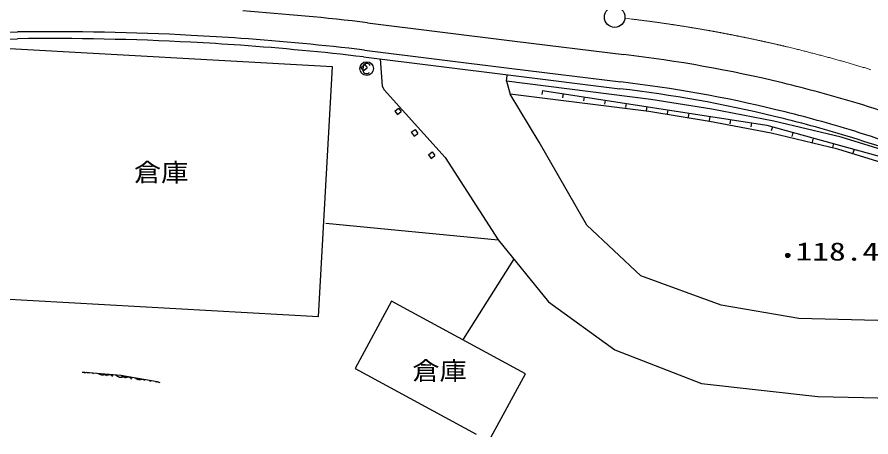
# Model space of a CAD drawing. Units: millimetres, scale not verified. Extents: x 40000 to 680000, y 20000 to 380000.
# Drawn here: x 424899 to 486912, y 278537 to 309028 of the extents above; entities that cross this region are included whole.
import ezdxf
from ezdxf.enums import TextEntityAlignment as Align

# ---------------------------------------------------------------- set-up
doc = ezdxf.new("R2010")
doc.units = ezdxf.units.MM
doc.header["$LTSCALE"] = 1000
doc.linetypes.add('CHAIN', pattern=[18.5, 12, -1.5, 3.5, -1.5])
doc.layers.add('M-BGD', color=7, linetype='Continuous', lineweight=25)
doc.layers.add('M-BMK', color=2, linetype='CHAIN', lineweight=13)
doc.layers.add('M-BMK-SRVR', color=3, linetype='Continuous')
doc.styles.add('ＭＳ ゴシック', font='')
doc.styles.get('ＭＳ ゴシック').set_extended_font_data('MS Gothic')

# ---------------------------------------------------------------- blocks, each defined once
blk = doc.blocks.new('BUHIN591')
at = {"color": 7, "linetype": 'Continuous', "lineweight": 25}
blk.add_lwpolyline([(306, -106), (341, -69), (359, -23), (365, 32), (356, 90), (317, 180), (272, 245), (190, 296), (107, 311), (7, 290), (-217, 191), (-306, 131), (-348, 71), (-367, -16), (-349, -106), (-311, -193), (-275, -257), (-239, -282), (-196, -301), (-158, -301)], dxfattribs=at)
blk.add_circle((0, 0), 498, dxfattribs=at)
blk = doc.blocks.new('BUHIN801')
at = {"color": 7, "linetype": 'Continuous', "lineweight": 25}
blk.add_line((0, 0), (-284, -97), dxfattribs=at)
blk = doc.blocks.new('BUHIN811')
at = {"color": 7, "linetype": 'Continuous', "lineweight": 25}
blk.add_line((0, 0), (-293, -65), dxfattribs=at)
blk = doc.blocks.new('BUHIN1971')
at = {"color": 7, "linetype": 'Continuous', "lineweight": 25}
for centre, radius in [((0, 0), 150), ((0, 0), 131), ((0, 0), 112), ((0, 0), 93.8), ((0, 0), 75), ((0, 0), 56.2), ((-1, 0), 37.5), ((0, 0), 18.8)]:
    blk.add_circle(centre, radius, dxfattribs=at)
blk = doc.blocks.new('BUHIN2111')
at = {"color": 3, "linetype": 'Continuous', "lineweight": 25}
blk.add_circle((0, 0), 746, dxfattribs=at)

msp = doc.modelspace()

# ---------------------------------------------------------------- linework, layer by layer
at = {"layer": 'M-BGD'}
for p, q in [((450358, 308620), (461053, 307291)), ((421535, 307912), (424924, 307953)), ((421541, 307412), (424930, 307453)), ((461053, 307291), (468975, 306307)), ((447801, 305414), (423275, 306792)), ((450125, 306633), (460820, 305305)), ((450066, 306137), (460761, 304808)), ((451281, 305986), (451416, 304018)), ((446783, 287287), (447801, 305414)), ((449866, 305363), (450147, 305573)), ((449866, 305363), (450043, 305126)), ((450043, 305126), (450324, 305336)), ((450147, 305573), (450324, 305336)), ((460820, 305305), (468742, 304321)), ((460451, 304380), (460501, 304776)), ((460761, 304808), (468684, 303824)), ((451416, 304018), (451560, 303755)), ((470920, 303053), (460451, 304380)), ((460451, 304380), (460717, 303439)), ((451560, 303755), (455981, 298840)), ((470791, 302162), (460717, 303439)), ((462825, 299939), (460717, 303439)), ((475352, 302329), (470920, 303053)), ((452329, 302184), (452591, 302416)), ((452329, 302184), (452539, 301946)), ((452539, 301946), (452801, 302178)), ((452591, 302416), (452801, 302178)), ((475196, 301442), (470791, 302162)), ((479852, 301481), (475352, 302329)), ((479663, 300600), (475196, 301442)), ((484740, 300308), (479852, 301481)), ((453519, 300664), (453805, 300866)), ((453805, 300866), (454013, 300571)), ((453519, 300664), (453727, 300369)), ((453727, 300369), (454013, 300571)), ((484503, 299440), (479663, 300600)), ((488743, 299080), (484740, 300308)), ((466269, 293918), (462825, 299939)), ((454772, 299026), (455052, 299236)), ((454772, 299026), (454965, 298768)), ((454965, 298768), (455245, 298978)), ((455052, 299236), (455245, 298978)), ((488420, 298238), (484503, 299440)), ((455981, 298840), (459828, 292839)), ((447315, 294072), (459828, 292839)), ((470210, 290241), (466269, 293918)), ((459828, 292839), (463502, 288339)), ((457318, 285627), (460989, 291417)), ((476028, 288102), (470210, 290241)), ((422257, 288665), (446783, 287287)), ((452094, 288386), (449452, 283509)), ((461823, 283116), (452094, 288386)), ((463502, 288339), (468309, 284856)), ((481685, 287149), (476028, 288102)), ((490579, 286895), (481685, 287149)), ((468309, 284856), (474615, 282415)), ((449452, 283509), (458251, 278742)), ((429627, 283229), (429830, 283245)), ((429830, 283245), (432442, 283021)), ((432442, 283021), (435063, 282551)), ((459343, 278537), (461823, 283116)), ((435063, 282551), (435262, 282496)), ((474615, 282415), (483052, 281472)), ((483052, 281472), (486367, 281395)), ((486367, 281395), (500361, 281047))]:
    msp.add_line(p, q, dxfattribs=at)
msp.add_lwpolyline([(463048, 303704), (479343, 301171), (488649, 298615)], dxfattribs=at)
for centre, radius, start, end in [((427319, 112468), 197500, 83.30118, 85.94336), ((427319, 112468), 195500, 87.00162, 90.70206), ((427319, 112468), 195500, 85.94336, 87.00162), ((427319, 112468), 195000, 87.00162, 90.70206), ((427319, 112468), 195000, 85.94336, 87.00162), ((427319, 112468), 195000, 83.30118, 85.94336), ((427319, 112468), 195500, 83.30118, 85.94336), ((457616, 209597), 97375, 76.416, 83.30117), ((457616, 209597), 95375, 76.416, 83.30117), ((457616, 209597), 97375, 73.10799, 76.416), ((457616, 209597), 94875, 76.416, 83.30117), ((457616, 209597), 97375, 64.95684, 73.10799), ((457616, 209597), 95375, 73.10799, 76.416), ((457616, 209597), 94875, 73.10799, 76.416), ((457616, 209597), 95375, 64.95684, 73.10799), ((457616, 209597), 94875, 64.95684, 73.10799), ((429391, 283906), 793, 298.73702, 303.62192), ((429762, 283841), 631, 276.14731, 286.39861), ((430419, 283659), 631, 222.29547, 229.5331), ((430118, 283846), 631, 256.43796, 273.7384), ((430774, 283665), 631, 227.35002, 239.45017), ((431130, 283670), 631, 233.06307, 287.25209), ((430774, 283665), 631, 285.71858, 287.25209), ((431431, 283483), 631, 221.83222, 222.79312), ((431485, 283676), 631, 239.88663, 287.25209), ((431786, 283489), 631, 221.83222, 230.77669), ((431840, 283681), 631, 249.20365, 280.97272), ((432142, 283494), 631, 221.83222, 241.21114), ((432497, 283500), 631, 224.90686, 287.25209), ((432142, 283494), 631, 283.9576, 287.25209), ((432798, 283313), 631, 221.83222, 223.84682), ((432852, 283505), 631, 230.39408, 287.25209), ((433153, 283318), 631, 221.83222, 232.06564), ((433207, 283511), 631, 248.05527, 271.61218), ((433509, 283324), 631, 221.83222, 243.12282), ((433864, 283329), 631, 231.38826, 287.25209), ((433509, 283324), 631, 282.04592, 287.25209), ((434165, 283142), 631, 221.83222, 224.92523), ((434219, 283335), 631, 250.70748, 268.95998), ((434520, 283148), 631, 221.83222, 233.40555), ((434876, 283153), 631, 232.41536, 245.23548), ((434876, 283153), 631, 279.93327, 287.25209), ((435532, 282972), 631, 221.83222, 226.03064)]:
    msp.add_arc(centre, radius, start, end, dxfattribs=at)
at = {"layer": 'M-BMK'}
for p, q in [((469050, 308941), (469282, 308914)), ((469050, 308941), (469282, 308914)), ((469530, 308885), (469282, 308914)), ((481346, 306741), (480860, 306858)), ((486912, 305209), (486434, 305355))]:
    msp.add_line(p, q, dxfattribs=at)
for start, end in [(76.55923, 83.15793), (76.55923, 83.15793), (73.25122, 76.27275), (73.25122, 76.27275)]:
    msp.add_arc((457616, 209597), 100000, start, end, dxfattribs=at)

# ---------------------------------------------------------------- block references
at = {"layer": 'M-BGD', "rotation": 62.2118}
for name, p in [('BUHIN591', (450289, 305292)), ('BUHIN801', (463048, 303704)), ('BUHIN801', (464567, 303468)), ('BUHIN801', (466087, 303232)), ('BUHIN801', (467606, 302996)), ('BUHIN801', (469126, 302760)), ('BUHIN801', (470645, 302523)), ('BUHIN801', (472165, 302287)), ('BUHIN801', (473684, 302051)), ('BUHIN801', (475204, 301815)), ('BUHIN801', (476723, 301579)), ('BUHIN801', (478243, 301342)), ('BUHIN811', (479752, 301059)), ('BUHIN811', (481235, 300652)), ('BUHIN811', (482718, 300244)), ('BUHIN811', (484201, 299837)), ('BUHIN811', (485683, 299430)), ('BUHIN1971', (480873, 291717))]:
    msp.add_blockref(name, p, dxfattribs=at)
at = {"layer": 'M-BMK-SRVR', "rotation": 62.2118}
msp.add_blockref('BUHIN2111', (468305, 309029), dxfattribs=at)

# ---------------------------------------------------------------- texts
at = {"layer": 'M-BGD', "style": 'ＭＳ ゴシック'}
for s, width, p in [('倉庫', 1.1, (433382, 296697)), ('118.41', 1.35, (481442, 290957)), ('倉庫', 1.1, (453603, 282284))]:
    msp.add_text(s, height=1320, rotation=359.855, dxfattribs=dict(at, width=width)).set_placement(p, align=Align.BOTTOM_LEFT)

doc.saveas('drawing.dxf')
